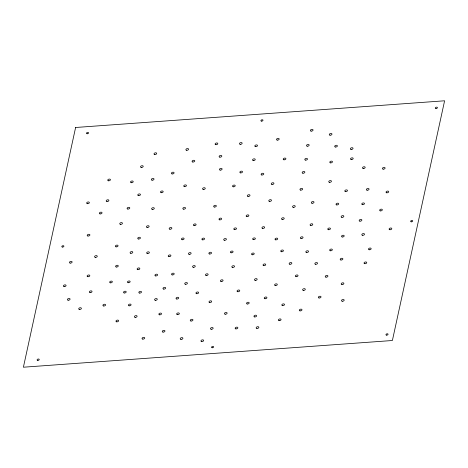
<?xml version="1.0" encoding="UTF-8"?>
<svg xmlns="http://www.w3.org/2000/svg" width="468" height="468" viewBox="0 0 468 468"><rect width="100%" height="100%" fill="white"/><g stroke="black" fill="none" stroke-linecap="round" stroke-linejoin="round"><path stroke-width="0.7" d="M75.611 127.489L23.4 367.21L392.389 340.511L444.6 100.79L75.611 127.489M342.219 301.228A1.386 0.837 -14.5 0 0 344.179 300.099A1.386 0.837 -14.5 0 0 342.073 299.783A1.386 0.837 -14.5 0 0 342.219 301.228M256.891 328.425A1.386 0.837 -14.5 0 0 258.851 327.296A1.386 0.837 -14.5 0 0 256.745 326.98A1.386 0.837 -14.5 0 0 256.891 328.425M330.379 250.778A1.386 0.837 -14.5 0 0 332.339 249.649A1.386 0.837 -14.5 0 0 330.232 249.333A1.386 0.837 -14.5 0 0 330.379 250.778M328.483 229.729A1.386 0.837 -14.5 0 0 330.443 228.6A1.386 0.837 -14.5 0 0 328.337 228.285A1.386 0.837 -14.5 0 0 328.483 229.729M383.152 169.153A1.386 0.837 -14.5 0 0 385.111 168.024A1.386 0.837 -14.5 0 0 383.005 167.702A1.386 0.837 -14.5 0 0 383.152 169.153M359.915 221.159A1.386 0.837 -14.5 0 0 361.875 220.03A1.386 0.837 -14.5 0 0 359.769 219.708A1.386 0.837 -14.5 0 0 359.915 221.159M351.211 159.565A1.386 0.837 -14.5 0 0 353.17 158.436A1.386 0.837 -14.5 0 0 351.064 158.12A1.386 0.837 -14.5 0 0 351.211 159.565M369.199 249.76A1.386 0.837 -14.5 0 0 371.159 248.631A1.386 0.837 -14.5 0 0 369.053 248.315A1.386 0.837 -14.5 0 0 369.199 249.76M87.387 203.685A1.386 0.837 -14.5 0 0 89.347 202.556A1.386 0.837 -14.5 0 0 87.241 202.24A1.386 0.837 -14.5 0 0 87.387 203.685M351.076 149.45A1.386 0.837 -14.5 0 0 353.036 148.321A1.386 0.837 -14.5 0 0 350.93 147.999A1.386 0.837 -14.5 0 0 351.076 149.45M364.783 263.695A1.386 0.837 -14.5 0 0 366.742 262.56A1.386 0.837 -14.5 0 0 364.636 262.244A1.386 0.837 -14.5 0 0 364.783 263.695M152.071 180.18A1.386 0.837 -14.5 0 0 154.03 179.045A1.386 0.837 -14.5 0 0 151.924 178.729A1.386 0.837 -14.5 0 0 152.071 180.18M380.379 210.887A1.386 0.837 -14.5 0 0 382.338 209.758A1.386 0.837 -14.5 0 0 380.232 209.436A1.386 0.837 -14.5 0 0 380.379 210.887M389.844 229.729A1.386 0.837 -14.5 0 0 391.804 228.6A1.386 0.837 -14.5 0 0 389.698 228.279A1.386 0.837 -14.5 0 0 389.844 229.729M386.773 192.804A1.386 0.837 -14.5 0 0 388.732 191.675A1.386 0.837 -14.5 0 0 386.626 191.359A1.386 0.837 -14.5 0 0 386.773 192.804M362.554 235.299A1.386 0.837 -14.5 0 0 364.513 234.17A1.386 0.837 -14.5 0 0 362.407 233.854A1.386 0.837 -14.5 0 0 362.554 235.299M319.071 297.976A1.386 0.837 -14.5 0 0 321.03 296.847A1.386 0.837 -14.5 0 0 318.924 296.525A1.386 0.837 -14.5 0 0 319.071 297.976M306.569 252.504A1.386 0.837 -14.5 0 0 308.529 251.374A1.386 0.837 -14.5 0 0 306.423 251.053A1.386 0.837 -14.5 0 0 306.569 252.504M300.702 190.119A1.386 0.837 -14.5 0 0 302.661 188.984A1.386 0.837 -14.5 0 0 300.555 188.668A1.386 0.837 -14.5 0 0 300.702 190.119M367.105 190.207A1.386 0.837 -14.5 0 0 369.065 189.078A1.386 0.837 -14.5 0 0 366.959 188.762A1.386 0.837 -14.5 0 0 367.105 190.207M362.501 204.662A1.386 0.837 -14.5 0 0 364.461 203.533A1.386 0.837 -14.5 0 0 362.355 203.217A1.386 0.837 -14.5 0 0 362.501 204.662M185.457 284.281A1.386 0.837 -14.5 0 0 187.411 283.152A1.386 0.837 -14.5 0 0 185.31 282.836A1.386 0.837 -14.5 0 0 185.457 284.281M279.098 320.656A1.386 0.837 -14.5 0 0 281.057 319.521A1.386 0.837 -14.5 0 0 278.951 319.205A1.386 0.837 -14.5 0 0 279.098 320.656M116.696 321.832A1.386 0.837 -14.5 0 0 118.656 320.703A1.386 0.837 -14.5 0 0 116.55 320.387A1.386 0.837 -14.5 0 0 116.696 321.832M300.041 310.869A1.386 0.837 -14.5 0 0 302 309.74A1.386 0.837 -14.5 0 0 299.894 309.424A1.386 0.837 -14.5 0 0 300.041 310.869M154.744 154.528A1.386 0.837 -14.5 0 0 156.704 153.399A1.386 0.837 -14.5 0 0 154.598 153.083A1.386 0.837 -14.5 0 0 154.744 154.528M68.123 300.204A1.386 0.837 -14.5 0 0 70.083 299.075A1.386 0.837 -14.5 0 0 67.977 298.76A1.386 0.837 -14.5 0 0 68.123 300.204M255.534 146.636A1.386 0.837 -14.5 0 0 257.494 145.507A1.386 0.837 -14.5 0 0 255.388 145.191A1.386 0.837 -14.5 0 0 255.534 146.636M330.028 135.194A1.386 0.837 -14.5 0 0 331.982 134.059A1.386 0.837 -14.5 0 0 329.876 133.743A1.386 0.837 -14.5 0 0 330.028 135.194M340.932 259.997A1.386 0.837 -14.5 0 0 342.892 258.863A1.386 0.837 -14.5 0 0 340.786 258.547A1.386 0.837 -14.5 0 0 340.932 259.997M254.68 316.924A1.386 0.837 -14.5 0 0 256.639 315.795A1.386 0.837 -14.5 0 0 254.534 315.479A1.386 0.837 -14.5 0 0 254.68 316.924M311.103 131.122A1.386 0.837 -14.5 0 0 313.063 129.993A1.386 0.837 -14.5 0 0 310.957 129.671A1.386 0.837 -14.5 0 0 311.103 131.122M335.421 147.016A1.386 0.837 -14.5 0 0 337.381 145.887A1.386 0.837 -14.5 0 0 335.275 145.566A1.386 0.837 -14.5 0 0 335.421 147.016M307.213 146.197A1.386 0.837 -14.5 0 0 309.172 145.068A1.386 0.837 -14.5 0 0 307.066 144.747A1.386 0.837 -14.5 0 0 307.213 146.197M186.627 150.281A1.386 0.837 -14.5 0 0 188.586 149.152A1.386 0.837 -14.5 0 0 186.48 148.836A1.386 0.837 -14.5 0 0 186.627 150.281M70.171 263.092A1.386 0.837 -14.5 0 0 72.13 261.963A1.386 0.837 -14.5 0 0 70.025 261.647A1.386 0.837 -14.5 0 0 70.171 263.092M106.938 201.515A1.386 0.837 -14.5 0 0 108.898 200.386A1.386 0.837 -14.5 0 0 106.792 200.07A1.386 0.837 -14.5 0 0 106.938 201.515M345.519 191.623A1.386 0.837 -14.5 0 0 347.472 190.494A1.386 0.837 -14.5 0 0 345.372 190.178A1.386 0.837 -14.5 0 0 345.519 191.623M363.209 168.492A1.386 0.837 -14.5 0 0 365.169 167.363A1.386 0.837 -14.5 0 0 363.063 167.041A1.386 0.837 -14.5 0 0 363.209 168.492M330.513 162.876A1.386 0.837 -14.5 0 0 332.473 161.741A1.386 0.837 -14.5 0 0 330.367 161.425A1.386 0.837 -14.5 0 0 330.513 162.876M79.431 309.459A1.386 0.837 -14.5 0 0 81.391 308.33A1.386 0.837 -14.5 0 0 79.285 308.014A1.386 0.837 -14.5 0 0 79.431 309.459M247.244 303.989A1.386 0.837 -14.5 0 0 249.204 302.86A1.386 0.837 -14.5 0 0 247.098 302.544A1.386 0.837 -14.5 0 0 247.244 303.989M141.248 167.445A1.386 0.837 -14.5 0 0 143.202 166.315A1.386 0.837 -14.5 0 0 141.096 166A1.386 0.837 -14.5 0 0 141.248 167.445M329.484 182.327A1.386 0.837 -14.5 0 0 331.443 181.192A1.386 0.837 -14.5 0 0 329.337 180.876A1.386 0.837 -14.5 0 0 329.484 182.327M342.243 236.983A1.386 0.837 -14.5 0 0 344.202 235.849A1.386 0.837 -14.5 0 0 342.096 235.533A1.386 0.837 -14.5 0 0 342.243 236.983M215.853 144.688A1.386 0.837 -14.5 0 0 217.813 143.559A1.386 0.837 -14.5 0 0 215.707 143.243A1.386 0.837 -14.5 0 0 215.853 144.688M100.088 213.899A1.386 0.837 -14.5 0 0 102.047 212.77A1.386 0.837 -14.5 0 0 99.941 212.449A1.386 0.837 -14.5 0 0 100.088 213.899M87.949 236.018A1.386 0.837 -14.5 0 0 89.909 234.883A1.386 0.837 -14.5 0 0 87.803 234.567A1.386 0.837 -14.5 0 0 87.949 236.018M201.685 341.57A1.386 0.837 -14.5 0 0 203.644 340.435A1.386 0.837 -14.5 0 0 201.538 340.119A1.386 0.837 -14.5 0 0 201.685 341.57M127.828 209.044A1.386 0.837 -14.5 0 0 129.788 207.915A1.386 0.837 -14.5 0 0 127.682 207.599A1.386 0.837 -14.5 0 0 127.828 209.044M129.115 305.809A1.386 0.837 -14.5 0 0 131.075 304.68A1.386 0.837 -14.5 0 0 128.975 304.358A1.386 0.837 -14.5 0 0 129.115 305.809M336.755 204.92A1.386 0.837 -14.5 0 0 338.715 203.791A1.386 0.837 -14.5 0 0 336.609 203.475A1.386 0.837 -14.5 0 0 336.755 204.92M138.487 195.647A1.386 0.837 -14.5 0 0 140.447 194.518A1.386 0.837 -14.5 0 0 138.341 194.202A1.386 0.837 -14.5 0 0 138.487 195.647M296.074 276.682A1.386 0.837 -14.5 0 0 298.034 275.553A1.386 0.837 -14.5 0 0 295.928 275.237A1.386 0.837 -14.5 0 0 296.074 276.682M95.302 257.359A1.386 0.837 -14.5 0 0 97.262 256.23A1.386 0.837 -14.5 0 0 95.156 255.908A1.386 0.837 -14.5 0 0 95.302 257.359M302.907 173.213A1.386 0.837 -14.5 0 0 304.861 172.084A1.386 0.837 -14.5 0 0 302.761 171.768A1.386 0.837 -14.5 0 0 302.907 173.213M235.901 328.881A1.386 0.837 -14.5 0 0 237.861 327.746A1.386 0.837 -14.5 0 0 235.755 327.43A1.386 0.837 -14.5 0 0 235.901 328.881M120.475 224.353A1.386 0.837 -14.5 0 0 122.435 223.224A1.386 0.837 -14.5 0 0 120.329 222.908A1.386 0.837 -14.5 0 0 120.475 224.353M282.549 305.61A1.386 0.837 -14.5 0 0 284.509 304.481A1.386 0.837 -14.5 0 0 282.403 304.165A1.386 0.837 -14.5 0 0 282.549 305.61M131.245 182.713A1.386 0.837 -14.5 0 0 133.204 181.578A1.386 0.837 -14.5 0 0 131.099 181.262A1.386 0.837 -14.5 0 0 131.245 182.713M142.775 339.095A1.386 0.837 -14.5 0 0 144.735 337.96A1.386 0.837 -14.5 0 0 142.629 337.644A1.386 0.837 -14.5 0 0 142.775 339.095M116.105 246.847A1.386 0.837 -14.5 0 0 118.065 245.718A1.386 0.837 -14.5 0 0 115.959 245.396A1.386 0.837 -14.5 0 0 116.105 246.847M305.528 160.109A1.386 0.837 -14.5 0 0 307.488 158.98A1.386 0.837 -14.5 0 0 305.382 158.664A1.386 0.837 -14.5 0 0 305.528 160.109M172.136 173.926A1.386 0.837 -14.5 0 0 174.09 172.797A1.386 0.837 -14.5 0 0 171.984 172.481A1.386 0.837 -14.5 0 0 172.136 173.926M219.861 157.149A1.386 0.837 -14.5 0 0 221.82 156.014A1.386 0.837 -14.5 0 0 219.714 155.698A1.386 0.837 -14.5 0 0 219.861 157.149M275.324 285.585A1.386 0.837 -14.5 0 0 277.284 284.45A1.386 0.837 -14.5 0 0 275.178 284.135A1.386 0.837 -14.5 0 0 275.324 285.585M312.045 203.264A1.386 0.837 -14.5 0 0 314.005 202.135A1.386 0.837 -14.5 0 0 311.899 201.819A1.386 0.837 -14.5 0 0 312.045 203.264M264.97 298.73A1.386 0.837 -14.5 0 0 266.93 297.595A1.386 0.837 -14.5 0 0 264.824 297.279A1.386 0.837 -14.5 0 0 264.97 298.73M211.185 329.267A1.386 0.837 -14.5 0 0 213.145 328.138A1.386 0.837 -14.5 0 0 211.039 327.816A1.386 0.837 -14.5 0 0 211.185 329.267M240.183 144.314A1.386 0.837 -14.5 0 0 242.143 143.185A1.386 0.837 -14.5 0 0 240.037 142.869A1.386 0.837 -14.5 0 0 240.183 144.314M180.952 339.37A1.386 0.837 -14.5 0 0 182.912 338.235A1.386 0.837 -14.5 0 0 180.806 337.919A1.386 0.837 -14.5 0 0 180.952 339.37M177.378 314.648A1.386 0.837 -14.5 0 0 179.338 313.519A1.386 0.837 -14.5 0 0 177.232 313.197A1.386 0.837 -14.5 0 0 177.378 314.648M162.999 332.099A1.386 0.837 -14.5 0 0 164.958 330.97A1.386 0.837 -14.5 0 0 162.852 330.654A1.386 0.837 -14.5 0 0 162.999 332.099M237.797 291.734A1.386 0.837 -14.5 0 0 239.756 290.605A1.386 0.837 -14.5 0 0 237.65 290.283A1.386 0.837 -14.5 0 0 237.797 291.734M192.816 162.016A1.386 0.837 -14.5 0 0 194.776 160.881A1.386 0.837 -14.5 0 0 192.67 160.565A1.386 0.837 -14.5 0 0 192.816 162.016M341.886 217.357A1.386 0.837 -14.5 0 0 343.845 216.228A1.386 0.837 -14.5 0 0 341.739 215.906A1.386 0.837 -14.5 0 0 341.886 217.357M293.266 207.365A1.386 0.837 -14.5 0 0 295.226 206.236A1.386 0.837 -14.5 0 0 293.12 205.914A1.386 0.837 -14.5 0 0 293.266 207.365M253.264 160.565A1.386 0.837 -14.5 0 0 255.224 159.43A1.386 0.837 -14.5 0 0 253.118 159.114A1.386 0.837 -14.5 0 0 253.264 160.565M176.781 299.011A1.386 0.837 -14.5 0 0 178.741 297.876A1.386 0.837 -14.5 0 0 176.635 297.56A1.386 0.837 -14.5 0 0 176.781 299.011M161.208 192.699A1.386 0.837 -14.5 0 0 163.168 191.564A1.386 0.837 -14.5 0 0 161.062 191.248A1.386 0.837 -14.5 0 0 161.208 192.699M135.141 317.345A1.386 0.837 -14.5 0 0 137.101 316.216A1.386 0.837 -14.5 0 0 135 315.894A1.386 0.837 -14.5 0 0 135.141 317.345M225.172 314.204A1.386 0.837 -14.5 0 0 227.132 313.074A1.386 0.837 -14.5 0 0 225.026 312.759A1.386 0.837 -14.5 0 0 225.172 314.204M138.464 238.996A1.386 0.837 -14.5 0 0 140.423 237.867A1.386 0.837 -14.5 0 0 138.317 237.551A1.386 0.837 -14.5 0 0 138.464 238.996M128.179 282.707A1.386 0.837 -14.5 0 0 130.139 281.572A1.386 0.837 -14.5 0 0 128.033 281.256A1.386 0.837 -14.5 0 0 128.179 282.707M303.334 290.394A1.386 0.837 -14.5 0 0 305.294 289.265A1.386 0.837 -14.5 0 0 303.188 288.949A1.386 0.837 -14.5 0 0 303.334 290.394M194.138 225.646A1.386 0.837 -14.5 0 0 196.098 224.517A1.386 0.837 -14.5 0 0 193.992 224.195A1.386 0.837 -14.5 0 0 194.138 225.646M147.157 227.466A1.386 0.837 -14.5 0 0 149.117 226.336A1.386 0.837 -14.5 0 0 147.011 226.021A1.386 0.837 -14.5 0 0 147.157 227.466M310.822 225.5A1.386 0.837 -14.5 0 0 312.776 224.371A1.386 0.837 -14.5 0 0 310.67 224.055A1.386 0.837 -14.5 0 0 310.822 225.5M263.782 265.654A1.386 0.837 -14.5 0 0 265.736 264.525A1.386 0.837 -14.5 0 0 263.636 264.204A1.386 0.837 -14.5 0 0 263.782 265.654M155.317 300.298A1.386 0.837 -14.5 0 0 157.277 299.163A1.386 0.837 -14.5 0 0 155.171 298.847A1.386 0.837 -14.5 0 0 155.317 300.298M152.334 209.418A1.386 0.837 -14.5 0 0 154.294 208.289A1.386 0.837 -14.5 0 0 152.188 207.973A1.386 0.837 -14.5 0 0 152.334 209.418M277.231 140.107A1.386 0.837 -14.5 0 0 279.191 138.973A1.386 0.837 -14.5 0 0 277.085 138.657A1.386 0.837 -14.5 0 0 277.231 140.107M240.581 172.891A1.386 0.837 -14.5 0 0 242.535 171.762A1.386 0.837 -14.5 0 0 240.429 171.446A1.386 0.837 -14.5 0 0 240.581 172.891M90.072 292.594A1.386 0.837 -14.5 0 0 92.032 291.465A1.386 0.837 -14.5 0 0 89.926 291.149A1.386 0.837 -14.5 0 0 90.072 292.594M189.16 254.352A1.386 0.837 -14.5 0 0 191.119 253.223A1.386 0.837 -14.5 0 0 189.013 252.907A1.386 0.837 -14.5 0 0 189.16 254.352M130.829 253.305A1.386 0.837 -14.5 0 0 132.783 252.176A1.386 0.837 -14.5 0 0 130.683 251.86A1.386 0.837 -14.5 0 0 130.829 253.305M124.248 292.962A1.386 0.837 -14.5 0 0 126.208 291.827A1.386 0.837 -14.5 0 0 124.102 291.511A1.386 0.837 -14.5 0 0 124.248 292.962M224.441 240.271A1.386 0.837 -14.5 0 0 226.401 239.136A1.386 0.837 -14.5 0 0 224.295 238.82A1.386 0.837 -14.5 0 0 224.441 240.271M139.552 293.062A1.386 0.837 -14.5 0 0 141.511 291.933A1.386 0.837 -14.5 0 0 139.405 291.617A1.386 0.837 -14.5 0 0 139.552 293.062M184.474 186.644A1.386 0.837 -14.5 0 0 186.434 185.509A1.386 0.837 -14.5 0 0 184.328 185.193A1.386 0.837 -14.5 0 0 184.474 186.644M282.251 219.48A1.386 0.837 -14.5 0 0 284.211 218.351A1.386 0.837 -14.5 0 0 282.105 218.035A1.386 0.837 -14.5 0 0 282.251 219.48M253.393 239.645A1.386 0.837 -14.5 0 0 255.352 238.51A1.386 0.837 -14.5 0 0 253.246 238.194A1.386 0.837 -14.5 0 0 253.393 239.645M283.953 159.799A1.386 0.837 -14.5 0 0 285.907 158.664A1.386 0.837 -14.5 0 0 283.807 158.348A1.386 0.837 -14.5 0 0 283.953 159.799M220.159 170.106A1.386 0.837 -14.5 0 0 222.119 168.977A1.386 0.837 -14.5 0 0 220.013 168.661A1.386 0.837 -14.5 0 0 220.159 170.106M159.576 314.824A1.386 0.837 -14.5 0 0 161.536 313.695A1.386 0.837 -14.5 0 0 159.43 313.379A1.386 0.837 -14.5 0 0 159.576 314.824M183.567 209.167A1.386 0.837 -14.5 0 0 185.527 208.038A1.386 0.837 -14.5 0 0 183.421 207.722A1.386 0.837 -14.5 0 0 183.567 209.167M116.316 267.012A1.386 0.837 -14.5 0 0 118.275 265.877A1.386 0.837 -14.5 0 0 116.169 265.561A1.386 0.837 -14.5 0 0 116.316 267.012M275.746 239.85A1.386 0.837 -14.5 0 0 277.705 238.721A1.386 0.837 -14.5 0 0 275.599 238.405A1.386 0.837 -14.5 0 0 275.746 239.85M155.668 275.927A1.386 0.837 -14.5 0 0 157.628 274.792A1.386 0.837 -14.5 0 0 155.522 274.476A1.386 0.837 -14.5 0 0 155.668 275.927M172.253 274.915A1.386 0.837 -14.5 0 0 174.213 273.78A1.386 0.837 -14.5 0 0 172.107 273.464A1.386 0.837 -14.5 0 0 172.253 274.915M315.584 264.291A1.386 0.837 -14.5 0 0 317.544 263.162A1.386 0.837 -14.5 0 0 315.438 262.846A1.386 0.837 -14.5 0 0 315.584 264.291M262.688 228.437A1.386 0.837 -14.5 0 0 264.648 227.308A1.386 0.837 -14.5 0 0 262.542 226.992A1.386 0.837 -14.5 0 0 262.688 228.437M169.907 229.221A1.386 0.837 -14.5 0 0 171.867 228.091A1.386 0.837 -14.5 0 0 169.761 227.776A1.386 0.837 -14.5 0 0 169.907 229.221M163.718 289.095A1.386 0.837 -14.5 0 0 165.678 287.966A1.386 0.837 -14.5 0 0 163.572 287.644A1.386 0.837 -14.5 0 0 163.718 289.095M203.287 189.458A1.386 0.837 -14.5 0 0 205.247 188.329A1.386 0.837 -14.5 0 0 203.141 188.007A1.386 0.837 -14.5 0 0 203.287 189.458M281.467 251.743A1.386 0.837 -14.5 0 0 283.427 250.608A1.386 0.837 -14.5 0 0 281.321 250.292A1.386 0.837 -14.5 0 0 281.467 251.743M110.389 282.836A1.386 0.837 -14.5 0 0 112.343 281.707A1.386 0.837 -14.5 0 0 110.243 281.391A1.386 0.837 -14.5 0 0 110.389 282.836M219.72 219.861A1.386 0.837 -14.5 0 0 221.674 218.731A1.386 0.837 -14.5 0 0 219.568 218.416A1.386 0.837 -14.5 0 0 219.72 219.861M252.27 254.773A1.386 0.837 -14.5 0 0 254.223 253.638A1.386 0.837 -14.5 0 0 252.123 253.323A1.386 0.837 -14.5 0 0 252.27 254.773M137.873 269.656A1.386 0.837 -14.5 0 0 139.833 268.521A1.386 0.837 -14.5 0 0 137.727 268.205A1.386 0.837 -14.5 0 0 137.873 269.656M196.677 293.711A1.386 0.837 -14.5 0 0 198.637 292.582A1.386 0.837 -14.5 0 0 196.531 292.266A1.386 0.837 -14.5 0 0 196.677 293.711M182.151 239.739A1.386 0.837 -14.5 0 0 184.105 238.61A1.386 0.837 -14.5 0 0 182.005 238.294A1.386 0.837 -14.5 0 0 182.151 239.739M289.891 264.268A1.386 0.837 -14.5 0 0 291.851 263.139A1.386 0.837 -14.5 0 0 289.745 262.817A1.386 0.837 -14.5 0 0 289.891 264.268M193.29 267.31A1.386 0.837 -14.5 0 0 195.25 266.181A1.386 0.837 -14.5 0 0 193.144 265.865A1.386 0.837 -14.5 0 0 193.29 267.31M233.251 186.802A1.386 0.837 -14.5 0 0 235.211 185.667A1.386 0.837 -14.5 0 0 233.105 185.351A1.386 0.837 -14.5 0 0 233.251 186.802M214.379 207.031A1.386 0.837 -14.5 0 0 216.339 205.902A1.386 0.837 -14.5 0 0 214.233 205.587A1.386 0.837 -14.5 0 0 214.379 207.031M255.206 280.373A1.386 0.837 -14.5 0 0 257.166 279.244A1.386 0.837 -14.5 0 0 255.06 278.928A1.386 0.837 -14.5 0 0 255.206 280.373M231.128 252.784A1.386 0.837 -14.5 0 0 233.087 251.655A1.386 0.837 -14.5 0 0 230.981 251.334A1.386 0.837 -14.5 0 0 231.128 252.784M147.397 253.574A1.386 0.837 -14.5 0 0 149.356 252.445A1.386 0.837 -14.5 0 0 147.25 252.129A1.386 0.837 -14.5 0 0 147.397 253.574M206.16 275.523A1.386 0.837 -14.5 0 0 208.12 274.394A1.386 0.837 -14.5 0 0 206.014 274.078A1.386 0.837 -14.5 0 0 206.16 275.523M248.034 196.449A1.386 0.837 -14.5 0 0 249.994 195.32A1.386 0.837 -14.5 0 0 247.888 194.998A1.386 0.837 -14.5 0 0 248.034 196.449M232.561 267.439A1.386 0.837 -14.5 0 0 234.521 266.31A1.386 0.837 -14.5 0 0 232.415 265.994A1.386 0.837 -14.5 0 0 232.561 267.439M168.966 256.645A1.386 0.837 -14.5 0 0 170.919 255.516A1.386 0.837 -14.5 0 0 168.819 255.195A1.386 0.837 -14.5 0 0 168.966 256.645M209.588 253.995A1.386 0.837 -14.5 0 0 211.548 252.866A1.386 0.837 -14.5 0 0 209.442 252.55A1.386 0.837 -14.5 0 0 209.588 253.995M202.621 239.85A1.386 0.837 -14.5 0 0 204.58 238.721A1.386 0.837 -14.5 0 0 202.474 238.405A1.386 0.837 -14.5 0 0 202.621 239.85M234.532 229.636A1.386 0.837 -14.5 0 0 236.492 228.507A1.386 0.837 -14.5 0 0 234.386 228.191A1.386 0.837 -14.5 0 0 234.532 229.636M246.911 216.614A1.386 0.837 -14.5 0 0 248.871 215.479A1.386 0.837 -14.5 0 0 246.765 215.163A1.386 0.837 -14.5 0 0 246.911 216.614M269.515 201.41A1.386 0.837 -14.5 0 0 271.475 200.275A1.386 0.837 -14.5 0 0 269.369 199.959A1.386 0.837 -14.5 0 0 269.515 201.41M271.978 184.474A1.386 0.837 -14.5 0 0 273.938 183.345A1.386 0.837 -14.5 0 0 271.832 183.029A1.386 0.837 -14.5 0 0 271.978 184.474M261.84 174.997A1.386 0.837 -14.5 0 0 263.8 173.868A1.386 0.837 -14.5 0 0 261.694 173.552A1.386 0.837 -14.5 0 0 261.84 174.997M221.101 281.525A1.386 0.837 -14.5 0 0 223.06 280.396A1.386 0.837 -14.5 0 0 220.954 280.08A1.386 0.837 -14.5 0 0 221.101 281.525M209.722 302.556A1.386 0.837 -14.5 0 0 211.682 301.427A1.386 0.837 -14.5 0 0 209.576 301.111A1.386 0.837 -14.5 0 0 209.722 302.556M190.997 321.019A1.386 0.837 -14.5 0 0 192.956 319.884A1.386 0.837 -14.5 0 0 190.85 319.568A1.386 0.837 -14.5 0 0 190.997 321.019M325.974 277.15A1.386 0.837 -14.5 0 0 327.933 276.021A1.386 0.837 -14.5 0 0 325.827 275.705A1.386 0.837 -14.5 0 0 325.974 277.15M341.933 284.538A1.386 0.837 -14.5 0 0 343.892 283.409A1.386 0.837 -14.5 0 0 341.786 283.093A1.386 0.837 -14.5 0 0 341.933 284.538M103.65 305.984A1.386 0.837 -14.5 0 0 105.61 304.855A1.386 0.837 -14.5 0 0 103.504 304.533A1.386 0.837 -14.5 0 0 103.65 305.984M87.861 276.711A1.386 0.837 -14.5 0 0 89.821 275.582A1.386 0.837 -14.5 0 0 87.715 275.266A1.386 0.837 -14.5 0 0 87.861 276.711M301.082 238.54A1.386 0.837 -14.5 0 0 303.042 237.405A1.386 0.837 -14.5 0 0 300.936 237.089A1.386 0.837 -14.5 0 0 301.082 238.54M411.29 221.826A1.082 0.649 -14.5 0 0 412.729 220.878A1.082 0.649 -14.5 0 0 411.027 220.726A1.082 0.649 -14.5 0 0 411.29 221.826M62.46 247.063A1.082 0.649 -14.5 0 0 63.9 246.115A1.082 0.649 -14.5 0 0 62.191 245.969A1.082 0.649 -14.5 0 0 62.46 247.063M435.965 108.512A1.082 0.649 -14.5 0 0 437.41 107.57A1.082 0.649 -14.5 0 0 435.702 107.418A1.082 0.649 -14.5 0 0 435.965 108.512M87.136 133.754A1.082 0.649 -14.5 0 0 88.581 132.807A1.082 0.649 -14.5 0 0 86.872 132.655A1.082 0.649 -14.5 0 0 87.136 133.754M261.553 121.13A1.082 0.649 -14.5 0 0 262.993 120.188A1.082 0.649 -14.5 0 0 261.284 120.036A1.082 0.649 -14.5 0 0 261.553 121.13M212.197 347.759A1.082 0.649 -14.5 0 0 213.636 346.811A1.082 0.649 -14.5 0 0 211.928 346.659A1.082 0.649 -14.5 0 0 212.197 347.759M37.779 360.378A1.082 0.649 -14.5 0 0 39.224 359.43A1.082 0.649 -14.5 0 0 37.516 359.278A1.082 0.649 -14.5 0 0 37.779 360.378M386.609 335.135A1.082 0.649 -14.5 0 0 388.054 334.193A1.082 0.649 -14.5 0 0 386.346 334.041A1.082 0.649 -14.5 0 0 386.609 335.135M108.465 180.806A1.386 0.837 -14.5 0 0 110.425 179.677A1.386 0.837 -14.5 0 0 108.319 179.361A1.386 0.837 -14.5 0 0 108.465 180.806M64.11 286.597A1.386 0.837 -14.5 0 0 66.07 285.468A1.386 0.837 -14.5 0 0 63.964 285.152A1.386 0.837 -14.5 0 0 64.11 286.597"/></g></svg>
